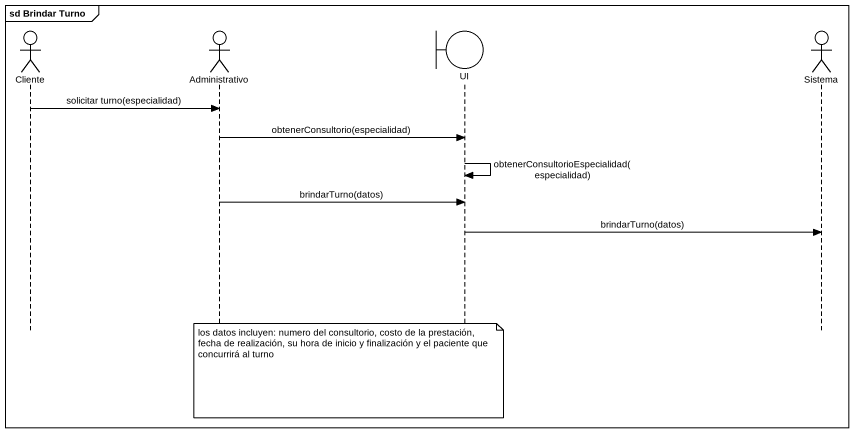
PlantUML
@startuml
mainframe sd Brindar Turno
hide footbox
actor Cliente
actor Administrativo
boundary UI
actor Sistema

Cliente -> Administrativo : solicitar turno(especialidad)
Administrativo -> UI : obtenerConsultorio(especialidad)
UI -> UI : obtenerConsultorioEspecialidad(especialidad)
Administrativo -> UI : brindarTurno(datos)
UI -> Sistema : brindarTurno(datos)
note over UI : los datos incluyen: numero del consultorio, costo de la prestación, fecha de realización, su hora de inicio y finalización y el paciente que concurrirá al turno
@enduml
